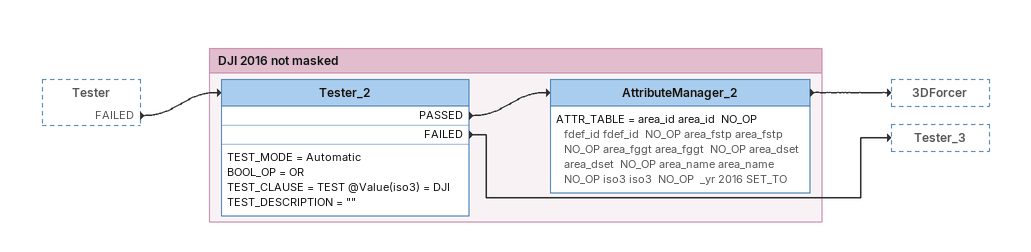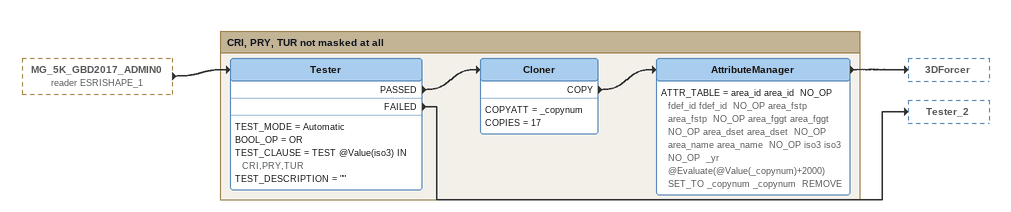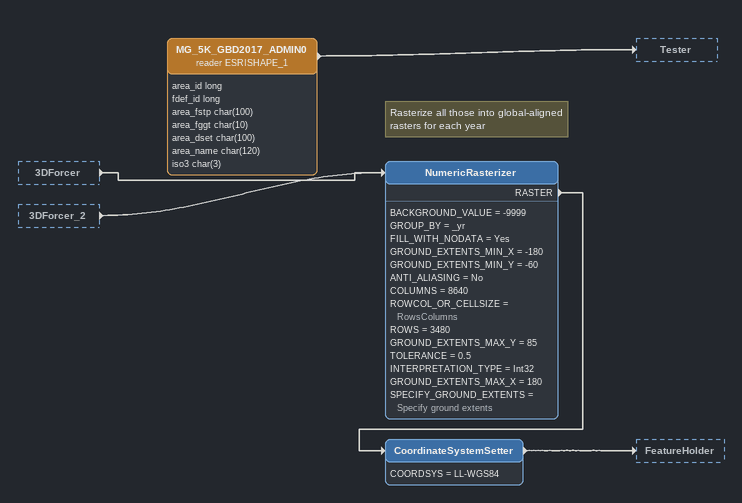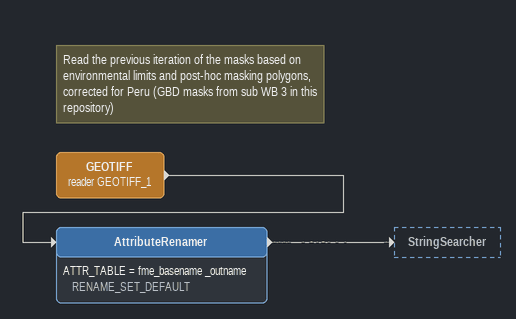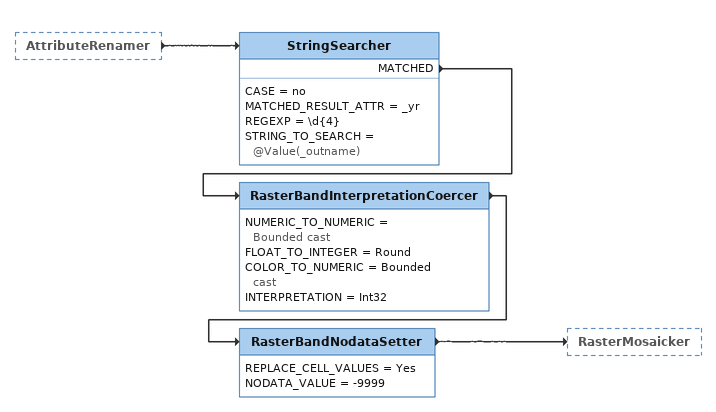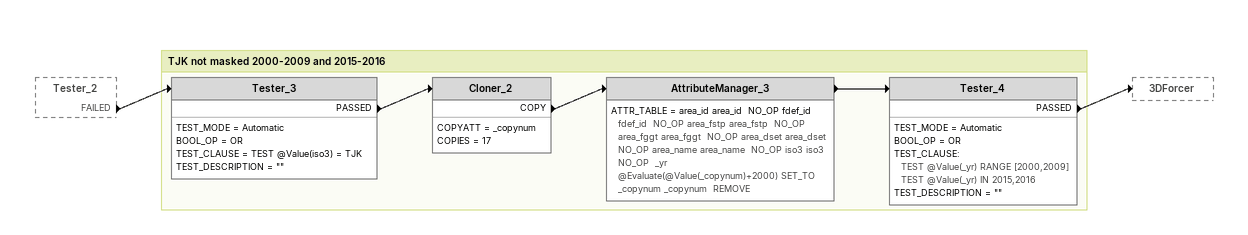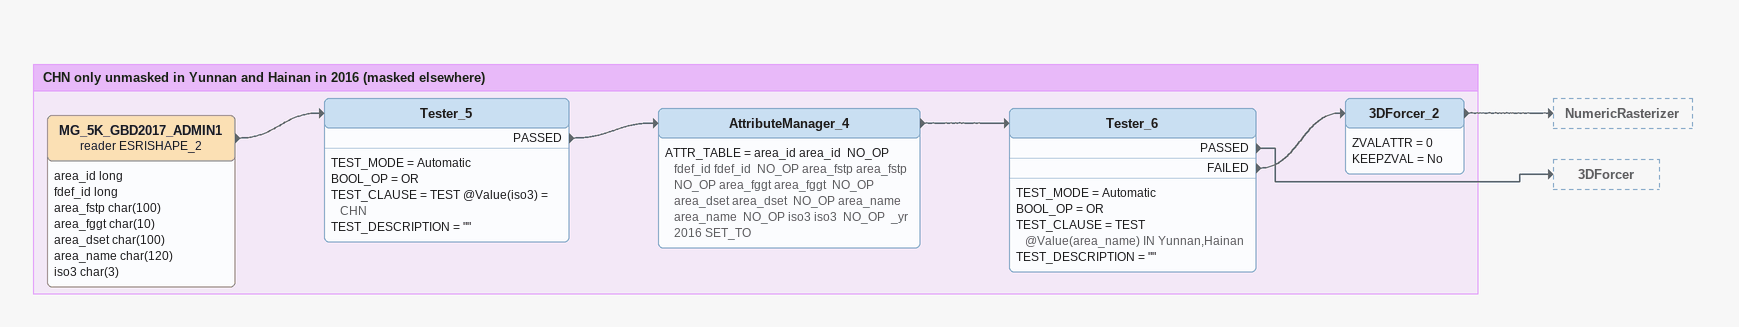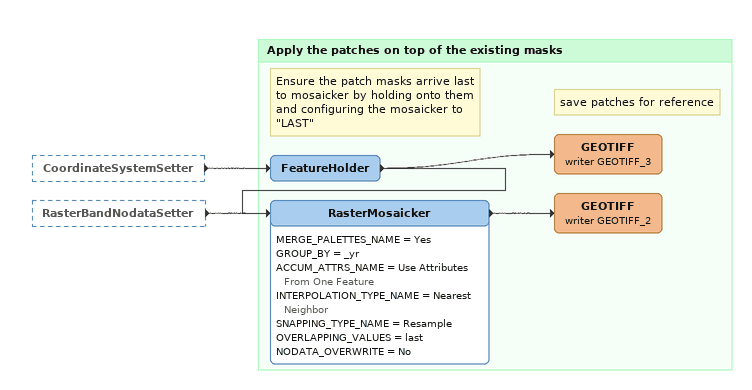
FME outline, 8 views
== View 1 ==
Tester [outside]
    FAILED -> Tester_2

Bookmark: DJI 2016 not masked
Tester_2
    TEST_MODE = Automatic
    BOOL_OP = OR
    TEST_CLAUSE = TEST @Value(iso3) = DJI
    TEST_DESCRIPTION = ""
    PASSED -> AttributeManager_2
    FAILED -> Tester_3
AttributeManager_2
    ATTR_TABLE = area_id area_id  NO_OP fdef_id fdef_id  NO_OP area_fstp area_fstp  NO_OP area_fggt area_fggt  NO_OP area_dset area_dset  NO_OP area_name area_name  NO_OP iso3 iso3  NO_OP  _yr 2016 SET_TO
    -> 3DForcer

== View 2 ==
MG_5K_GBD2017_ADMIN0 (reader ESRISHAPE_1) [outside]
    -> Tester

Bookmark: CRI, PRY, TUR not masked at all
Tester
    TEST_MODE = Automatic
    BOOL_OP = OR
    TEST_CLAUSE = TEST @Value(iso3) IN CRI,PRY,TUR
    TEST_DESCRIPTION = ""
    PASSED -> Cloner
    FAILED -> Tester_2
Cloner
    COPYATT = _copynum
    COPIES = 17
    COPY -> AttributeManager
AttributeManager
    ATTR_TABLE = area_id area_id  NO_OP fdef_id fdef_id  NO_OP area_fstp area_fstp  NO_OP area_fggt area_fggt  NO_OP area_dset area_dset  NO_OP area_name area_name  NO_OP iso3 iso3  NO_OP  _yr @Evaluate(@Value(_copynum)+2000) SET_TO _copynum _copynum  REMOVE
    -> 3DForcer

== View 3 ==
3DForcer [outside]
    -> NumericRasterizer
3DForcer_2 [outside]
    -> NumericRasterizer
MG_5K_GBD2017_ADMIN0 (reader ESRISHAPE_1)
    attributes: area_id long, fdef_id long, area_fstp char(100), area_fggt char(10), area_dset char(100), area_name char(120), iso3 char(3)
    -> Tester
Note: Rasterize all those into global-aligned rasters for each year
NumericRasterizer
    BACKGROUND_VALUE = -9999
    GROUP_BY = _yr
    FILL_WITH_NODATA = Yes
    GROUND_EXTENTS_MIN_X = -180
    GROUND_EXTENTS_MIN_Y = -60
    ANTI_ALIASING = No
    COLUMNS = 8640
    ROWCOL_OR_CELLSIZE = RowsColumns
    ROWS = 3480
    GROUND_EXTENTS_MAX_Y = 85
    TOLERANCE = 0.5
    INTERPRETATION_TYPE = Int32
    GROUND_EXTENTS_MAX_X = 180
    SPECIFY_GROUND_EXTENTS = Specify ground extents
    RASTER -> CoordinateSystemSetter
CoordinateSystemSetter
    COORDSYS = LL-WGS84
    -> FeatureHolder

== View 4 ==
Note: Read the previous iteration of the masks based on environmental limits and post-hoc masking polygons, corrected for Peru (GBD masks from sub WB 3 in this repository)
GEOTIFF (reader GEOTIFF_1)
    -> AttributeRenamer
AttributeRenamer
    ATTR_TABLE = fme_basename _outname RENAME_SET_DEFAULT
    -> StringSearcher

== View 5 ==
AttributeRenamer [outside]
    -> StringSearcher
StringSearcher
    CASE = no
    MATCHED_RESULT_ATTR = _yr
    REGEXP = \d{4}
    STRING_TO_SEARCH = @Value(_outname)
    MATCHED -> RasterBandInterpretationCoercer
RasterBandInterpretationCoercer
    NUMERIC_TO_NUMERIC = Bounded cast
    FLOAT_TO_INTEGER = Round
    COLOR_TO_NUMERIC = Bounded cast
    INTERPRETATION = Int32
    -> RasterBandNodataSetter
RasterBandNodataSetter
    REPLACE_CELL_VALUES = Yes
    NODATA_VALUE = -9999
    -> RasterMosaicker

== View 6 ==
Tester_2 [outside]
    FAILED -> Tester_3

Bookmark: TJK not masked 2000-2009 and 2015-2016
Tester_3
    TEST_MODE = Automatic
    BOOL_OP = OR
    TEST_CLAUSE = TEST @Value(iso3) = TJK
    TEST_DESCRIPTION = ""
    PASSED -> Cloner_2
Cloner_2
    COPYATT = _copynum
    COPIES = 17
    COPY -> AttributeManager_3
AttributeManager_3
    ATTR_TABLE = area_id area_id  NO_OP fdef_id fdef_id  NO_OP area_fstp area_fstp  NO_OP area_fggt area_fggt  NO_OP area_dset area_dset  NO_OP area_name area_name  NO_OP iso3 iso3  NO_OP  _yr @Evaluate(@Value(_copynum)+2000) SET_TO _copynum _copynum  REMOVE
    -> Tester_4
Tester_4
    TEST_MODE = Automatic
    BOOL_OP = OR
    TEST_CLAUSE:
      TEST @Value(_yr) RANGE [2000,2009]
      TEST @Value(_yr) IN 2015,2016
    TEST_DESCRIPTION = ""
    PASSED -> 3DForcer

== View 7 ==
Bookmark: CHN only unmasked in Yunnan and Hainan in 2016 (masked elsewhere)
MG_5K_GBD2017_ADMIN1 (reader ESRISHAPE_2)
    attributes: area_id long, fdef_id long, area_fstp char(100), area_fggt char(10), area_dset char(100), area_name char(120), iso3 char(3)
    -> Tester_5
Tester_5
    TEST_MODE = Automatic
    BOOL_OP = OR
    TEST_CLAUSE = TEST @Value(iso3) = CHN
    TEST_DESCRIPTION = ""
    PASSED -> AttributeManager_4
AttributeManager_4
    ATTR_TABLE = area_id area_id  NO_OP fdef_id fdef_id  NO_OP area_fstp area_fstp  NO_OP area_fggt area_fggt  NO_OP area_dset area_dset  NO_OP area_name area_name  NO_OP iso3 iso3  NO_OP  _yr 2016 SET_TO
    -> Tester_6
Tester_6
    TEST_MODE = Automatic
    BOOL_OP = OR
    TEST_CLAUSE = TEST @Value(area_name) IN Yunnan,Hainan
    TEST_DESCRIPTION = ""
    PASSED -> 3DForcer
    FAILED -> 3DForcer_2
3DForcer_2
    ZVALATTR = 0
    KEEPZVAL = No
    -> NumericRasterizer

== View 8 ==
CoordinateSystemSetter [outside]
    -> FeatureHolder
RasterBandNodataSetter [outside]
    -> RasterMosaicker

Bookmark: Apply the patches on top of the existing masks
Note: Ensure the patch masks arrive last to mosaicker by holding onto them and configuring the mosaicker to "LAST"
FeatureHolder
    -> RasterMosaicker
    -> GEOTIFF (writer GEOTIFF_3)
Note: save patches for reference
GEOTIFF (writer GEOTIFF_3)
RasterMosaicker
    MERGE_PALETTES_NAME = Yes
    GROUP_BY = _yr
    ACCUM_ATTRS_NAME = Use Attributes From One Feature
    INTERPOLATION_TYPE_NAME = Nearest Neighbor
    SNAPPING_TYPE_NAME = Resample
    OVERLAPPING_VALUES = last
    NODATA_OVERWRITE = No
    -> GEOTIFF (writer GEOTIFF_2)
GEOTIFF (writer GEOTIFF_2)
